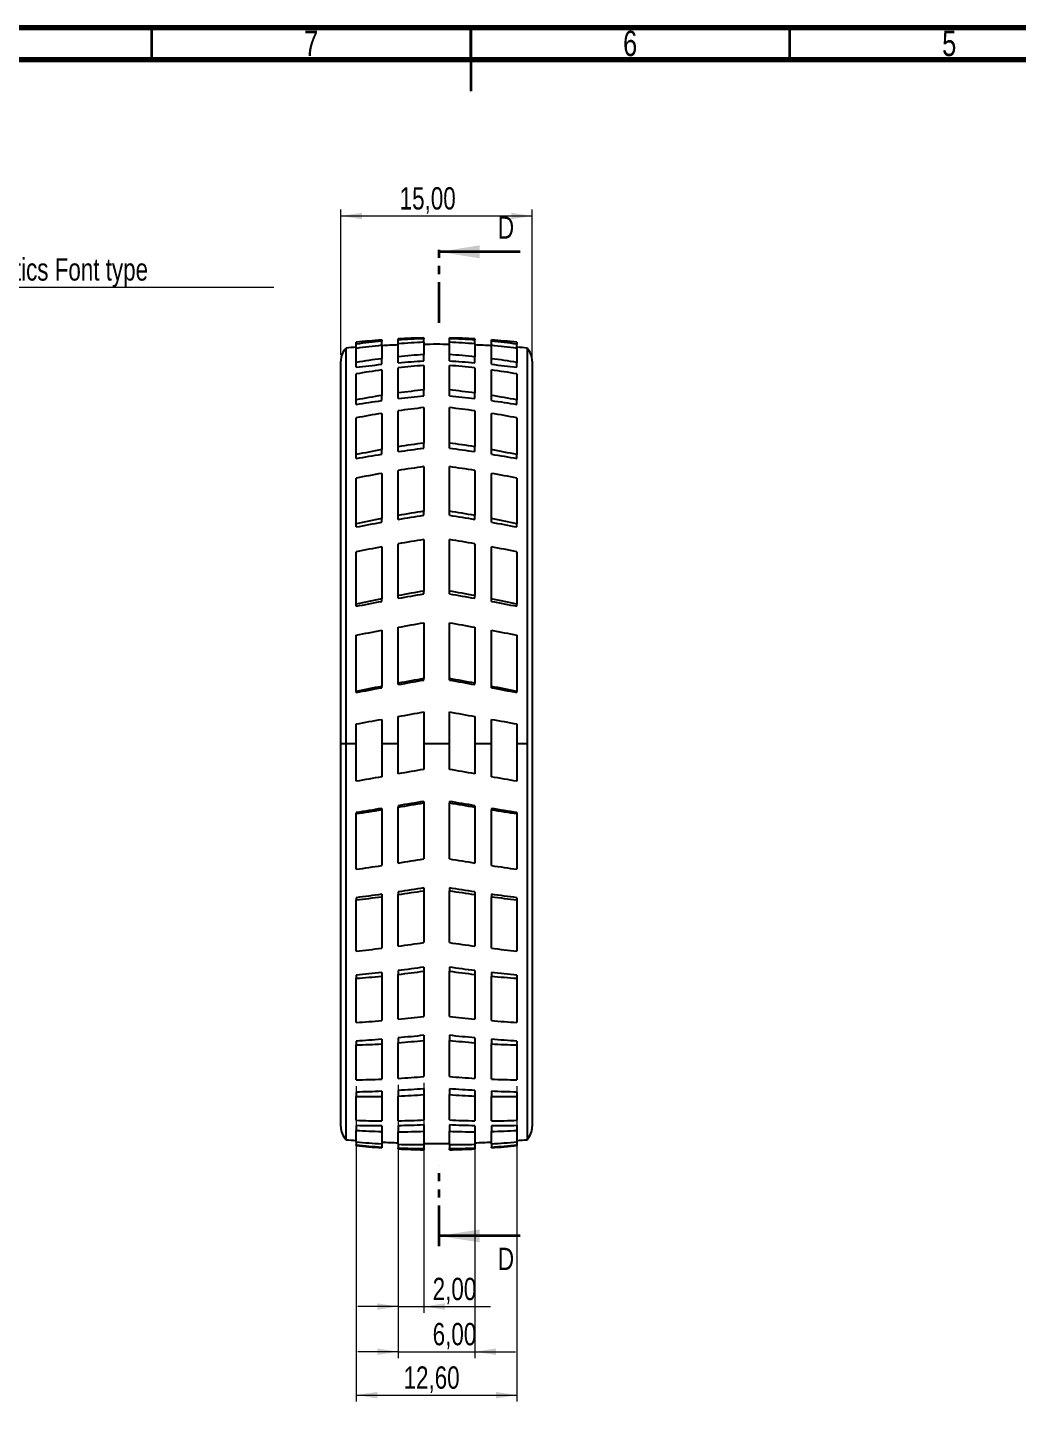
# Model space of a CAD drawing. Header units: millimetres. Extents: x 15 to 589, y 5 to 415.
# Drawn here: x 232.5 to 387.7, y 199.6 to 415 of the extents above; entities that cross this region are included whole.
import ezdxf

# ---------------------------------------------------------------- set-up
doc = ezdxf.new("R2010")
doc.units = ezdxf.units.MM
doc.linetypes.add('PHANTOM', pattern=[12.7, 6.35, -1.27, 1.27, -1.27, 1.27, -1.27])
doc.styles.add('SLDTEXTSTYLE0', font='TXT', dxfattribs={"width": 0.75})
doc.dimstyles.new('SLDDIMSTYLE0', dxfattribs={"dimtxt": 3.5, "dimasz": 3.302, "dimexe": 0, "dimexo": 0.0625, "dimgap": 0.875, "dimtad": 1, "dimlfac": 0.5, "dimrnd": 1e-09, "dimzin": 12, "dimdsep": 46, "dimtxsty": 'SLDTEXTSTYLE0', "dimsah": 1, "dimcen": 0.09, "dimadec": 0, "dimazin": 3, "dimtfac": 1, "dimtofl": 0, "dimtmove": 0, "dimatfit": 3, "dimfxl": 0, "dimfrac": 2, "dimtolj": 1, "dimtzin": 12, "dimarcsym": 0})
doc.dimstyles.new('SLDDIMSTYLE2', dxfattribs={"dimtxt": 3.5, "dimasz": 3.302, "dimexe": 0, "dimexo": 0.0625, "dimgap": 0.875, "dimtad": 1, "dimlfac": 0.5, "dimrnd": 1e-09, "dimzin": 12, "dimdsep": 46, "dimtxsty": 'SLDTEXTSTYLE0', "dimsah": 1, "dimcen": 0.09, "dimadec": 0, "dimazin": 3, "dimtfac": 1, "dimtmove": 0, "dimatfit": 0, "dimfxl": 0, "dimfrac": 2, "dimtolj": 1, "dimtzin": 12, "dimarcsym": 0})

# ---------------------------------------------------------------- blocks, each defined once
blk = doc.blocks.new('SW_NOTE_0_3')
at = {"color": 0, "linetype": 'Continuous', "lineweight": 0}
blk.add_line((67.02, 0), (0, 0), dxfattribs=at)
at = {"color": 0, "linetype": 'Continuous', "lineweight": 0, "insert": (0.48, 4.56), "char_height": 3.5, "attachment_point": 1, "style": 'SLDTEXTSTYLE0'}
blk.add_mtext('Revolution Robotics Font type', dxfattribs=at)
blk = doc.blocks.new('_D_3')
at = {"color": 7, "linetype": 'Continuous', "lineweight": 0}
for p, q in [((281.62, 363.68), (281.62, 386.45)), ((311.62, 356.93), (311.62, 386.45)), ((281.62, 385.45), (311.62, 385.45))]:
    blk.add_line(p, q, dxfattribs=at)
at = {"color": 7, "linetype": 'Continuous', "lineweight": 18}
for points in [[(281.62, 385.45), (284.92, 384.94), (284.92, 385.95)], [(311.62, 385.45), (308.32, 385.95), (308.32, 384.94)]]:
    blk.add_solid(points, dxfattribs=at)
at = {"color": 7, "linetype": 'Continuous', "lineweight": 18, "insert": (290.84, 389.96), "char_height": 3.5, "attachment_point": 1, "style": 'SLDTEXTSTYLE0'}
blk.add_mtext('15,00', dxfattribs=at)
blk = doc.blocks.new('_D_4')
at = {"color": 7, "linetype": 'Continuous', "lineweight": 0}
for p, q in [((290.62, 249.24), (290.62, 213.46)), ((294.62, 249.53), (294.62, 213.46)), ((290.62, 214.46), (284.27, 214.46)), ((290.62, 214.46), (294.62, 214.46)), ((294.62, 214.46), (305.06, 214.46))]:
    blk.add_line(p, q, dxfattribs=at)
at = {"color": 7, "linetype": 'Continuous', "lineweight": 18}
for points in [[(290.62, 214.46), (287.32, 214.97), (287.32, 213.95)], [(294.62, 214.46), (297.92, 213.95), (297.92, 214.97)]]:
    blk.add_solid(points, dxfattribs=at)
at = {"color": 7, "linetype": 'Continuous', "lineweight": 18, "insert": (296.01, 218.97), "char_height": 3.5, "attachment_point": 1, "style": 'SLDTEXTSTYLE0'}
blk.add_mtext('2,00', dxfattribs=at)
blk = doc.blocks.new('_D_5')
at = {"color": 7, "linetype": 'Continuous', "lineweight": 0}
for p, q in [((284.02, 249.02), (284.02, 199.57)), ((309.22, 249.02), (309.22, 199.57)), ((284.02, 200.57), (309.22, 200.57))]:
    blk.add_line(p, q, dxfattribs=at)
at = {"color": 7, "linetype": 'Continuous', "lineweight": 18}
for points in [[(284.02, 200.57), (287.32, 200.06), (287.32, 201.08)], [(309.22, 200.57), (305.92, 201.08), (305.92, 200.06)]]:
    blk.add_solid(points, dxfattribs=at)
at = {"color": 7, "linetype": 'Continuous', "lineweight": 18, "insert": (291.45, 205.08), "char_height": 3.5, "attachment_point": 1, "style": 'SLDTEXTSTYLE0'}
blk.add_mtext('12,60', dxfattribs=at)
blk = doc.blocks.new('_D_6')
at = {"color": 7, "linetype": 'Continuous', "lineweight": 0}
for p, q in [((290.62, 242.58), (290.62, 206.38)), ((302.62, 242.58), (302.62, 206.38)), ((290.62, 207.38), (284.27, 207.38)), ((290.62, 207.38), (302.62, 207.38)), ((302.62, 207.38), (308.97, 207.38))]:
    blk.add_line(p, q, dxfattribs=at)
at = {"color": 7, "linetype": 'Continuous', "lineweight": 18}
for points in [[(290.62, 207.38), (287.32, 207.89), (287.32, 206.87)], [(302.62, 207.38), (305.92, 206.87), (305.92, 207.89)]]:
    blk.add_solid(points, dxfattribs=at)
at = {"color": 7, "linetype": 'Continuous', "lineweight": 18, "insert": (296.01, 211.89), "char_height": 3.5, "attachment_point": 1, "style": 'SLDTEXTSTYLE0'}
blk.add_mtext('6,00', dxfattribs=at)

msp = doc.modelspace()

# ---------------------------------------------------------------- linework, layer by layer
at = {"color": 7, "linetype": 'Continuous', "lineweight": 70}
for p, q in [((15, 415), (589, 415)), ((20, 410), (584, 410))]:
    msp.add_line(p, q, dxfattribs=at)
at = {"color": 7, "linetype": 'Continuous', "lineweight": 35}
for p, q in [((252, 410), (252, 415)), ((302, 415), (302, 405)), ((302, 410), (302, 415)), ((352, 410), (352, 415)), ((309.70351, 379.8281), (297.00351, 379.8281)), ((309.70351, 225.53377), (297.00351, 225.53377))]:
    msp.add_line(p, q, dxfattribs=at)
at = {"color": 7, "linetype": 'PHANTOM', "lineweight": 35}
for p, q in [((297.00351, 368.7156), (297.00351, 381.4156)), ((297.00351, 223.94627), (297.00351, 236.65262))]:
    msp.add_line(p, q, dxfattribs=at)
at = {"color": 7, "linetype": 'Continuous', "lineweight": 25}
for p, q in [((294.62256, 366.32324), (294.62256, 366.19741)), ((298.62256, 366.19741), (298.62256, 366.32324)), ((282.43834, 302.68094), (282.43834, 364.74093)), ((284.02256, 365.36209), (284.02256, 365.63626)), ((284.02256, 364.67859), (284.02256, 365.36209)), ((284.02256, 362.48455), (284.02256, 364.67859)), ((288.02256, 366.0132), (288.02256, 365.80234)), ((288.02256, 365.1656), (288.02256, 365.80234)), ((288.02256, 365.1656), (288.02256, 363.07071)), ((290.62256, 366.00696), (290.62256, 366.18153)), ((290.62256, 365.40334), (290.62256, 366.00696)), ((290.62256, 363.37222), (290.62256, 365.40334)), ((294.62256, 365.64842), (294.62256, 366.19741)), ((294.62256, 365.64842), (294.62256, 363.71483)), ((298.62256, 365.64842), (298.62256, 366.19741)), ((298.62256, 363.71483), (298.62256, 365.64842)), ((302.62256, 366.18153), (302.62256, 366.00696)), ((302.62256, 365.40334), (302.62256, 366.00696)), ((302.62256, 365.40334), (302.62256, 363.37222)), ((305.22255, 365.80234), (305.22255, 366.0132)), ((305.22255, 365.1656), (305.22255, 365.80234)), ((305.22255, 363.07071), (305.22255, 365.1656)), ((309.22256, 365.63626), (309.22256, 365.36209)), ((309.22256, 364.67859), (309.22256, 365.36209)), ((309.22256, 364.67859), (309.22256, 362.48455)), ((310.80677, 364.74093), (310.80677, 302.68094)), ((281.62256, 302.68094), (281.62256, 362.68443)), ((284.02256, 361.72823), (284.02256, 362.48455)), ((288.02256, 362.18659), (288.02256, 363.07071)), ((290.62256, 362.43137), (290.62256, 363.37222)), ((294.62256, 362.72665), (294.62256, 363.71483)), ((294.62256, 362.01285), (294.62256, 358.17177)), ((298.62256, 362.72665), (298.62256, 363.71483)), ((298.62256, 358.17177), (298.62256, 362.01285)), ((302.62256, 362.43137), (302.62256, 363.37222)), ((305.22255, 362.18659), (305.22255, 363.07071)), ((309.22256, 361.72823), (309.22256, 362.48455)), ((311.62256, 362.68443), (311.62256, 302.68094)), ((284.02256, 356.60821), (284.02256, 360.69)), ((288.02256, 361.30104), (288.02256, 357.31089)), ((290.62256, 357.69416), (290.62256, 361.6254)), ((302.62256, 361.6254), (302.62256, 357.69416)), ((305.22255, 357.31089), (305.22255, 361.30104)), ((309.22256, 360.69), (309.22256, 356.60821)), ((290.62256, 356.82469), (290.62256, 357.69416)), ((294.62256, 357.25855), (294.62256, 358.17177)), ((298.62256, 357.25855), (298.62256, 358.17177)), ((302.62256, 356.82469), (302.62256, 357.69416)), ((284.02256, 355.90926), (284.02256, 356.60821)), ((288.02256, 356.49383), (288.02256, 357.31089)), ((305.22255, 356.49383), (305.22255, 357.31089)), ((309.22256, 355.90926), (309.22256, 356.60821)), ((284.02256, 348.02773), (284.02256, 353.79259)), ((288.02256, 354.49703), (288.02256, 348.81169)), ((290.62256, 349.25751), (290.62256, 354.89172)), ((294.62256, 355.40214), (294.62256, 349.84615)), ((298.62256, 349.84615), (298.62256, 355.40214)), ((302.62256, 354.89172), (302.62256, 349.25751)), ((305.22255, 348.81169), (305.22255, 354.49703)), ((309.22256, 353.79259), (309.22256, 348.02773)), ((290.62256, 348.50301), (290.62256, 349.25751)), ((294.62256, 349.0537), (294.62256, 349.84615)), ((298.62256, 349.0537), (298.62256, 349.84615)), ((302.62256, 348.50301), (302.62256, 349.25751)), ((284.02256, 347.42121), (284.02256, 348.02773)), ((288.02256, 348.10267), (288.02256, 348.81169)), ((305.22255, 348.10267), (305.22255, 348.81169)), ((309.22256, 347.42121), (309.22256, 348.02773)), ((288.02256, 345.09474), (288.02256, 337.9993)), ((290.62256, 338.48531), (290.62256, 345.53998)), ((294.62256, 346.14777), (294.62256, 339.15548)), ((298.62256, 339.15548), (298.62256, 346.14777)), ((302.62256, 345.53998), (302.62256, 338.48531)), ((305.22255, 337.9993), (305.22255, 345.09474)), ((284.02256, 337.17338), (284.02256, 344.33223)), ((309.22256, 344.33223), (309.22256, 337.17338)), ((290.62256, 337.88362), (290.62256, 338.48531)), ((294.62256, 338.52352), (294.62256, 339.15548)), ((298.62256, 338.52352), (298.62256, 339.15548)), ((302.62256, 337.88362), (302.62256, 338.48531)), ((284.02256, 336.68969), (284.02256, 337.17338)), ((288.02256, 337.43388), (288.02256, 337.9993)), ((305.22255, 337.43388), (305.22255, 337.9993)), ((309.22256, 336.68969), (309.22256, 337.17338)), ((290.62256, 325.91773), (290.62256, 334.03911)), ((294.62256, 334.71379), (294.62256, 326.63582)), ((298.62256, 326.63582), (298.62256, 334.71379)), ((302.62256, 334.03911), (302.62256, 325.91773)), ((284.02256, 324.58942), (284.02256, 332.7833)), ((288.02256, 333.56565), (288.02256, 325.4159)), ((305.22255, 325.4159), (305.22255, 333.56565)), ((309.22256, 332.7833), (309.22256, 324.58942)), ((288.02256, 325.02243), (288.02256, 325.4159)), ((290.62256, 325.49902), (290.62256, 325.91773)), ((294.62256, 326.19604), (294.62256, 326.63582)), ((298.62256, 326.19604), (298.62256, 326.63582)), ((302.62256, 325.49902), (302.62256, 325.91773)), ((305.22255, 325.02243), (305.22255, 325.4159)), ((284.02256, 324.25283), (284.02256, 324.58942)), ((309.22256, 324.25283), (309.22256, 324.58942)), ((294.62256, 321.67355), (294.62256, 312.91497)), ((298.62256, 312.91497), (298.62256, 321.67355)), ((284.02256, 310.90689), (284.02256, 319.72491)), ((288.02256, 320.48787), (288.02256, 311.69248)), ((290.62256, 312.18497), (290.62256, 320.96581)), ((302.62256, 320.96581), (302.62256, 312.18497)), ((305.22255, 311.69248), (305.22255, 320.48787)), ((309.22256, 319.72491), (309.22256, 310.90689)), ((294.62256, 312.68942), (294.62256, 312.91497)), ((298.62256, 312.68942), (298.62256, 312.91497)), ((284.02256, 310.73426), (284.02256, 310.90689)), ((288.02256, 311.49068), (288.02256, 311.69248)), ((290.62256, 311.97023), (290.62256, 312.18497)), ((302.62256, 311.97023), (302.62256, 312.18497)), ((305.22255, 311.49068), (305.22255, 311.69248)), ((309.22256, 310.73426), (309.22256, 310.90689)), ((288.02256, 306.51718), (288.02256, 297.51718)), ((290.62256, 297.97563), (290.62256, 306.97563)), ((294.62256, 307.68094), (294.62256, 298.68094)), ((298.62256, 298.68094), (298.62256, 307.68094)), ((302.62256, 306.97563), (302.62256, 297.97563)), ((305.22255, 297.51718), (305.22255, 306.51718)), ((284.02256, 296.81187), (284.02256, 305.81187)), ((309.22256, 305.81187), (309.22256, 296.81187)), ((281.62256, 242.67744), (281.62256, 302.68094)), ((282.43834, 302.68094), (281.62256, 302.68094)), ((282.43834, 240.62094), (282.43834, 302.68094)), ((310.80677, 302.68094), (310.80677, 240.62094)), ((311.62256, 302.68094), (311.62256, 242.67744)), ((290.62256, 292.98473), (290.62256, 292.77009)), ((294.62256, 293.66341), (294.62256, 293.43761)), ((294.62256, 293.43761), (294.62256, 284.64748)), ((298.62256, 293.66341), (298.62256, 293.43761)), ((298.62256, 284.64748), (298.62256, 293.43761)), ((302.62256, 292.98473), (302.62256, 292.77009)), ((284.02256, 291.91391), (284.02256, 291.74183)), ((284.02256, 283.01115), (284.02256, 291.74183)), ((288.02256, 292.55561), (288.02256, 292.35412)), ((288.02256, 292.35412), (288.02256, 283.60081)), ((290.62256, 284.00223), (290.62256, 292.77009)), ((302.62256, 292.77009), (302.62256, 284.00223)), ((305.22255, 292.55561), (305.22255, 292.35412)), ((305.22255, 283.60081), (305.22255, 292.35412)), ((309.22256, 291.91391), (309.22256, 291.74183)), ((309.22256, 291.74183), (309.22256, 283.01115)), ((294.62256, 280.09805), (294.62256, 279.65777)), ((298.62256, 280.09805), (298.62256, 279.65777)), ((284.02256, 278.55585), (284.02256, 278.22032)), ((284.02256, 270.19676), (284.02256, 278.22032)), ((288.02256, 279.10176), (288.02256, 278.70889)), ((288.02256, 278.70889), (288.02256, 270.6412)), ((290.62256, 279.48005), (290.62256, 279.06153)), ((290.62256, 270.96547), (290.62256, 279.06153)), ((294.62256, 279.65777), (294.62256, 271.5183)), ((298.62256, 271.5183), (298.62256, 279.65777)), ((302.62256, 279.48005), (302.62256, 279.06153)), ((302.62256, 279.06153), (302.62256, 270.96547)), ((305.22255, 279.10176), (305.22255, 278.70889)), ((305.22255, 270.6412), (305.22255, 278.70889)), ((309.22256, 278.55585), (309.22256, 278.22032)), ((309.22256, 278.22032), (309.22256, 270.19676)), ((290.62256, 267.13875), (290.62256, 266.53734)), ((294.62256, 267.6651), (294.62256, 267.03242)), ((298.62256, 267.6651), (298.62256, 267.03242)), ((302.62256, 267.13875), (302.62256, 266.53734)), ((284.02256, 266.40753), (284.02256, 265.92537)), ((284.02256, 259.01125), (284.02256, 265.92537)), ((288.02256, 266.83028), (288.02256, 266.26572)), ((288.02256, 266.26572), (288.02256, 259.2882)), ((290.62256, 259.51904), (290.62256, 266.53734)), ((294.62256, 267.03242), (294.62256, 259.95174)), ((298.62256, 259.95174), (298.62256, 267.03242)), ((302.62256, 266.53734), (302.62256, 259.51904)), ((305.22255, 266.83028), (305.22255, 266.26572)), ((305.22255, 259.2882), (305.22255, 266.26572)), ((309.22256, 266.40753), (309.22256, 265.92537)), ((309.22256, 265.92537), (309.22256, 259.01125)), ((290.62256, 256.57969), (290.62256, 255.82554)), ((294.62256, 256.98799), (294.62256, 256.19463)), ((298.62256, 256.98799), (298.62256, 256.19463)), ((302.62256, 256.57969), (302.62256, 255.82554)), ((284.02256, 256.0781), (284.02256, 255.47349)), ((284.02256, 250.01553), (284.02256, 255.47349)), ((288.02256, 256.35649), (288.02256, 255.64855)), ((288.02256, 255.64855), (288.02256, 250.11108)), ((290.62256, 250.23694), (290.62256, 255.82554)), ((294.62256, 256.19463), (294.62256, 250.5278)), ((298.62256, 250.5278), (298.62256, 256.19463)), ((302.62256, 255.82554), (302.62256, 250.23694)), ((305.22255, 256.35649), (305.22255, 255.64855)), ((305.22255, 250.11108), (305.22255, 255.64855)), ((309.22256, 256.0781), (309.22256, 255.47349)), ((309.22256, 255.47349), (309.22256, 250.01553)), ((284.02256, 248.08554), (284.02256, 247.3888)), ((288.02256, 248.20561), (288.02256, 247.38979)), ((290.62256, 248.33233), (290.62256, 247.46327)), ((294.62256, 248.60211), (294.62256, 247.68786)), ((298.62256, 248.60211), (298.62256, 247.68786)), ((302.62256, 248.33233), (302.62256, 247.46327)), ((305.22255, 248.20561), (305.22255, 247.38979)), ((309.22256, 248.08554), (309.22256, 247.3888)), ((284.02256, 243.66068), (284.02256, 247.3888)), ((288.02256, 247.38979), (288.02256, 243.57005)), ((290.62256, 243.5846), (290.62256, 247.46327)), ((294.62256, 247.68786), (294.62256, 243.71904)), ((298.62256, 243.71904), (298.62256, 247.68786)), ((302.62256, 247.46327), (302.62256, 243.5846)), ((305.22255, 243.57005), (305.22255, 247.38979)), ((309.22256, 247.3888), (309.22256, 243.66068)), ((284.02256, 242.83061), (284.02256, 242.07668)), ((284.02256, 240.26534), (284.02256, 242.07668)), ((288.02256, 242.78634), (288.02256, 241.90356)), ((288.02256, 241.90356), (288.02256, 239.99307)), ((290.62256, 242.81025), (290.62256, 241.86984)), ((290.62256, 239.89559), (290.62256, 241.86984)), ((294.62256, 242.92797), (294.62256, 241.93867)), ((294.62256, 241.93867), (294.62256, 239.86687)), ((298.62256, 242.92797), (298.62256, 241.93867)), ((298.62256, 239.86687), (298.62256, 241.93867)), ((302.62256, 242.81025), (302.62256, 241.86984)), ((302.62256, 241.86984), (302.62256, 239.89559)), ((305.22255, 242.78634), (305.22255, 241.90356)), ((305.22255, 239.99307), (305.22255, 241.90356)), ((309.22256, 242.83061), (309.22256, 242.07668)), ((309.22256, 242.07668), (309.22256, 240.26534)), ((284.02256, 240.26534), (284.02256, 239.80351)), ((284.02256, 239.72561), (284.02256, 239.80351)), ((288.02256, 239.99307), (288.02256, 239.46497)), ((288.02256, 239.46497), (288.02256, 239.34867)), ((290.62256, 239.89559), (290.62256, 239.32574)), ((290.62256, 239.18034), (290.62256, 239.32574)), ((294.62256, 239.86687), (294.62256, 239.23535)), ((294.62256, 239.23535), (294.62256, 239.03864)), ((298.62256, 239.86687), (298.62256, 239.23535)), ((298.62256, 239.03864), (298.62256, 239.23535)), ((302.62256, 239.89559), (302.62256, 239.32574)), ((302.62256, 239.32574), (302.62256, 239.18034)), ((305.22255, 239.99307), (305.22255, 239.46497)), ((305.22255, 239.34867), (305.22255, 239.46497)), ((309.22256, 240.26534), (309.22256, 239.80351)), ((309.22256, 239.80351), (309.22256, 239.72561))]:
    msp.add_line(p, q, dxfattribs=at)
at = {"color": 7, "linetype": 'Continuous', "lineweight": 25, "flags": 128}
for points in [[(290.62256, 320.96581), (291.12234, 321.05606), (291.6222, 321.14581), (292.12214, 321.23505), (292.62214, 321.32378), (293.1222, 321.41199), (293.62229, 321.49969), (294.12241, 321.58688), (294.62256, 321.67355)], [(298.62256, 321.67355), (299.1227, 321.58688), (299.62282, 321.49969), (300.12291, 321.41199), (300.62297, 321.32378), (301.12297, 321.23505), (301.62291, 321.14581), (302.12277, 321.05606), (302.62256, 320.96581)], [(284.02256, 319.72491), (284.52184, 319.82199), (285.02136, 319.91858), (285.52108, 320.01469), (286.02101, 320.1103), (286.52114, 320.20544), (287.02144, 320.30007), (287.52192, 320.39422), (288.02256, 320.48787)], [(305.22255, 320.48787), (305.72319, 320.39422), (306.22367, 320.30007), (306.72397, 320.20544), (307.2241, 320.1103), (307.72403, 320.01469), (308.22375, 319.91858), (308.72327, 319.82199), (309.22256, 319.72491)], [(294.62256, 312.91497), (294.12221, 312.82549), (293.62195, 312.73549), (293.12177, 312.645), (292.62169, 312.55399), (292.12172, 312.46248), (291.62186, 312.37048), (291.12214, 312.27797), (290.62256, 312.18497)], [(302.62256, 312.18497), (302.12297, 312.27797), (301.62325, 312.37048), (301.12339, 312.46248), (300.62342, 312.55399), (300.12334, 312.645), (299.62316, 312.73549), (299.1229, 312.82549), (298.62256, 312.91497)], [(284.02256, 305.81187), (284.52184, 305.89991), (285.02136, 305.98799), (285.52108, 306.0761), (286.02101, 306.16425), (286.52114, 306.25244), (287.02144, 306.34066), (287.52192, 306.4289), (288.02256, 306.51718)], [(290.62256, 306.97563), (291.12234, 307.06375), (291.6222, 307.15189), (292.12214, 307.24005), (292.62214, 307.32821), (293.1222, 307.41638), (293.62229, 307.50456), (294.12241, 307.59275), (294.62256, 307.68094)], [(298.62256, 307.68094), (299.1227, 307.59275), (299.62282, 307.50456), (300.12291, 307.41638), (300.62297, 307.32821), (301.12297, 307.24005), (301.62291, 307.15189), (302.12277, 307.06375), (302.62256, 306.97563)], [(305.22255, 306.51718), (305.72319, 306.4289), (306.22367, 306.34066), (306.72397, 306.25244), (307.2241, 306.16425), (307.72403, 306.0761), (308.22375, 305.98799), (308.72327, 305.89991), (309.22256, 305.81187)], [(288.02256, 297.51718), (287.52171, 297.42887), (287.02109, 297.34059), (286.52069, 297.25236), (286.02054, 297.16417), (285.52064, 297.07602), (285.021, 296.98792), (284.52164, 296.89987), (284.02256, 296.81187)], [(294.62256, 298.68094), (294.12221, 298.59271), (293.62195, 298.5045), (293.12177, 298.41631), (292.62169, 298.32813), (292.12172, 298.23997), (291.62186, 298.15183), (291.12214, 298.06372), (290.62256, 297.97563)], [(302.62256, 297.97563), (302.12297, 298.06372), (301.62325, 298.15183), (301.12339, 298.23997), (300.62342, 298.32813), (300.12334, 298.41631), (299.62316, 298.5045), (299.1229, 298.59271), (298.62256, 298.68094)], [(309.22256, 296.81187), (308.72347, 296.89987), (308.22411, 296.98792), (307.72447, 297.07602), (307.22457, 297.16417), (306.72442, 297.25236), (306.22402, 297.34059), (305.7234, 297.42887), (305.22255, 297.51718)]]:
    msp.add_lwpolyline(points, dxfattribs=at)
at = {"color": 7, "linetype": 'Continuous', "lineweight": 25}
for centre, radius, start, end in [((296.62256, 253.34094), 113, 91.0141375, 93.0436851), ((296.62256, 253.34094), 113, 86.9563149, 88.9858625), ((284.62256, 362.68443), 3, 136.724939, 180), ((296.62256, 192.2757), 173.04754, 94.1755362, 94.7016466), ((296.62256, 253.34094), 113, 94.3647843, 96.4020463), ((297.68865, 259.58819), 106.65308, 95.1999201, 97.3618901), ((299.4359, 254.75338), 111.00055, 95.90172, 97.9817836), ((296.62256, 192.2757), 173.04754, 91.9869892, 92.8486205), ((297.70142, 259.4324), 106.8094, 91.6518233, 93.8001003), ((299.35455, 255.64805), 110.1021, 92.4632303, 94.5487993), ((296.62256, 192.2757), 173.04754, 89.3377883, 90.6622117), ((295.54368, 259.4322), 106.8096, 86.1999019, 88.348175), ((293.89055, 255.64783), 110.10232, 85.451203, 87.536768), ((296.62256, 192.2757), 173.04754, 87.1513795, 88.0130108), ((295.55644, 259.58799), 106.65328, 82.6381131, 84.8000796), ((293.80914, 254.75276), 111.00117, 82.0182236, 84.098276), ((296.62256, 253.34094), 113, 83.5979537, 85.6352157), ((296.62256, 192.2757), 173.04754, 85.2983534, 85.8244638), ((308.62256, 362.68443), 3, 0, 43.275061), ((302.09988, 253.06464), 110.90314, 97.2924298, 99.3811317), ((302.04317, 253.55871), 110.40578, 93.8538785, 95.9374193), ((304.205, 242.24488), 120.15069, 94.5744017, 96.4908825), ((291.20191, 253.55835), 110.40614, 84.0625844, 86.1461186), ((289.04007, 242.2445), 120.15109, 83.509121, 85.4255958), ((291.14519, 253.06439), 110.90339, 80.6188724, 82.7075699), ((304.38422, 240.79695), 121.60979, 97.7321583, 99.6386864), ((288.86075, 240.79606), 121.61069, 80.3613224, 82.2678369), ((306.92867, 238.11838), 120.68245, 95.8526805, 97.7653177), ((286.31638, 238.11782), 120.68302, 82.2346873, 84.1473156), ((307.07183, 237.13596), 121.67534, 99.0071793, 100.9196726), ((286.17323, 237.13563), 121.67568, 79.0803321, 80.9928206), ((310.60263, 214.5735), 141.73375, 99.1670428, 100.8089806), ((310.32712, 216.40203), 139.88447, 96.4460797, 98.097796), ((282.9179, 216.40136), 139.88515, 81.9022085, 83.5539171), ((282.64224, 214.57215), 141.73512, 79.1910294, 80.8329517), ((313.09249, 210.45387), 140.61062, 97.547911, 99.1954356), ((280.15249, 210.45296), 140.61154, 80.8045704, 82.4520844), ((313.27757, 209.35534), 141.72469, 100.2647979, 101.9127205), ((279.96746, 209.35488), 141.72516, 78.0872846, 79.735202), ((319.55467, 168.81073), 179.0819, 100.1413099, 101.4441504), ((319.23699, 170.68696), 177.17891, 97.985597, 99.2939846), ((274.00794, 170.68572), 177.18016, 80.7060207, 82.0143992), ((273.69001, 168.80844), 179.08423, 78.5558604, 79.8586842), ((322.03644, 163.26025), 178.01869, 98.8584815, 100.1638643), ((271.2084, 163.25863), 178.02033, 79.8361425, 81.1415133), ((322.18123, 162.46748), 178.8246, 101.0121855, 102.3208574), ((271.06374, 162.46673), 178.82535, 77.6791478, 78.9878145), ((335.29349, 81.39031), 256.56755, 99.1209667, 100.0268595), ((257.95115, 81.38749), 256.57041, 79.9731463, 80.8790291), ((335.56324, 79.88404), 258.09781, 100.6142846, 101.5190891), ((257.68094, 79.87923), 258.1027, 78.4809219, 79.3857095), ((338.01895, 73.34981), 256.97656, 101.2188008, 102.129493), ((338.08285, 73.04811), 257.28491, 99.7249689, 100.6299942), ((255.16163, 73.04456), 257.28852, 79.370013, 80.2750256), ((255.22587, 73.34835), 256.97806, 77.8705122, 78.7811993), ((381.98748, -177.3262), 497.96453, 100.8768125, 101.3458459), ((211.25667, -177.33119), 497.96962, 78.654159, 79.1231876), ((210.35968, 786.0557), 499.77277, 279.2416509, 279.7065682), ((382.88371, 786.04542), 499.76235, 260.2934278, 260.7583548), ((211.50764, 778.84389), 492.47013, 278.4674394, 278.9382359), ((381.73538, 778.83035), 492.45644, 261.0617595, 261.5325692), ((213.43601, 775.2167), 497.24181, 278.9301011, 279.3969694), ((379.80722, 775.20505), 497.23, 260.6030258, 261.0699052), ((215.10827, 764.35999), 486.25701, 278.1476191, 278.624035), ((378.13637, 764.35685), 486.25384, 261.3759653, 261.8523844), ((255.77885, 526.07553), 249.45924, 276.5009511, 277.4265085), ((255.14425, 530.78976), 254.21607, 278.022365, 278.9338639), ((338.1005, 530.78739), 254.21367, 261.0661325, 261.9776401), ((337.46591, 526.07278), 249.45647, 262.5734879, 263.4990557), ((258.06665, 521.27219), 252.41502, 277.4105217, 278.3271234), ((335.17811, 521.26962), 252.41243, 261.6728725, 262.5894837), ((258.87456, 514.75222), 245.84507, 275.8711716, 276.8091446), ((334.37048, 514.75171), 245.84455, 263.1908558, 264.128831), ((271.4755, 437.06139), 171.59536, 274.1932109, 275.5336696), ((271.1126, 440.57598), 175.12877, 276.3962282, 277.7148975), ((322.1324, 440.57505), 175.12784, 262.2850995, 263.603776), ((321.76953, 437.06051), 171.59447, 264.4663279, 265.8067938), ((274.33684, 427.93198), 169.19818, 273.2816796, 274.6394786), ((273.93601, 432.48208), 173.76609, 275.5105367, 276.8371777), ((319.309, 432.48114), 173.76514, 263.1628191, 264.4894676), ((318.90826, 427.93189), 169.19809, 265.3605218, 266.7183219), ((280.08708, 391.18335), 135.7669, 271.6610642, 273.3508044), ((279.91936, 393.68171), 138.27104, 274.4395568, 276.104148), ((313.32571, 393.68129), 138.27062, 263.8958498, 265.5604463), ((313.15801, 391.1831), 135.76665, 266.6491944, 268.3389382), ((282.82133, 384.07612), 134.06597, 270.5133768, 272.223408), ((282.67049, 387.24832), 137.24195, 273.3216884, 274.9960771), ((310.57459, 387.24794), 137.24157, 265.0039209, 266.6783143), ((310.42379, 384.07617), 134.06602, 267.7765925, 269.4866234), ((285.99335, 364.8555), 117.48323, 269.0388138, 270.9896809), ((285.95147, 366.39098), 119.01941, 272.2492328, 274.177951), ((307.29363, 366.3908), 119.01922, 265.8220477, 267.7507691), ((307.25176, 364.85555), 117.48328, 269.0103193, 270.961186), ((288.65735, 359.89984), 116.33153, 267.7166615, 269.6873502), ((288.64759, 361.92053), 118.35241, 270.9561459, 272.893778), ((304.59751, 361.92042), 118.3523, 267.1062211, 269.0438552), ((304.58776, 359.89995), 116.33164, 270.3126502, 272.2833375), ((284.62256, 242.67744), 3, 180, 223.275061), ((290.72944, 350.74576), 108.87585, 266.4682721, 268.5753562), ((290.73826, 351.41073), 109.54095, 269.9394779, 272.0321179), ((302.50685, 351.4107), 109.54092, 267.9678819, 270.0605225), ((302.51566, 350.74601), 108.8761, 271.4246454, 273.5317251), ((308.62256, 242.67744), 3, 316.724939, 0), ((296.62256, 413.08617), 173.04754, 265.2983534, 265.8244638), ((293.36773, 348.03924), 108.17831, 265.0442256, 267.1678174), ((295.04428, 346.22768), 106.99338, 264.0872941, 266.2371094), ((296.62256, 352.02094), 113, 263.5979537, 265.6352157), ((296.62256, 413.08617), 173.04754, 267.1513795, 268.0130108), ((293.40649, 349.05633), 109.19623, 268.5390997, 270.63809), ((295.03522, 346.0556), 106.82105, 267.6324994, 269.7786589), ((296.62256, 352.02094), 113, 266.9563149, 268.9858625), ((296.62256, 413.08617), 173.04754, 269.3377883, 270.6622117), ((299.83862, 349.05639), 109.19629, 269.3619104, 271.4608998), ((298.20989, 346.05569), 106.82114, 270.2213418, 272.3674997), ((296.62256, 352.02094), 113, 271.0141375, 273.0436851), ((296.62256, 413.08617), 173.04754, 271.9869892, 272.8486205), ((299.87737, 348.0394), 108.17846, 272.832183, 274.9557722), ((298.2008, 346.2281), 106.9938, 273.7628935, 275.9127008), ((296.62256, 352.02094), 113, 274.3647843, 276.4020463), ((296.62256, 413.08617), 173.04754, 274.1755362, 274.7016466)]:
    msp.add_arc(centre, radius, start, end, dxfattribs=at)
for points in [[(284.02256, 361.72823), (285.356, 361.89761), (286.68987, 362.05041), (288.02256, 362.18659)], [(290.62256, 362.43137), (291.95864, 362.54645), (293.29251, 362.64482), (294.62256, 362.72665)], [(298.62256, 362.72665), (299.95259, 362.64482), (301.28647, 362.54645), (302.62256, 362.43137)], [(305.22256, 362.18659), (306.55524, 362.05041), (307.88911, 361.89762), (309.22256, 361.72823)], [(284.02256, 355.90926), (285.356, 356.11946), (286.68987, 356.31435), (288.02256, 356.49383)], [(290.62256, 356.82469), (291.95864, 356.9848), (293.29251, 357.12939), (294.62256, 357.25855)], [(298.62256, 357.25855), (299.95259, 357.12939), (301.28647, 356.9848), (302.62256, 356.82469)], [(305.22256, 356.49383), (306.55524, 356.31435), (307.88911, 356.11947), (309.22256, 355.90926)], [(290.62256, 348.50301), (291.95864, 348.70014), (293.29251, 348.88369), (294.62256, 349.05369)], [(298.62256, 349.05369), (299.95259, 348.8837), (301.28647, 348.70014), (302.62256, 348.50301)], [(284.02256, 347.42121), (285.356, 347.66168), (286.68987, 347.88889), (288.02256, 348.10267)], [(305.22256, 348.10267), (306.55606, 347.88876), (307.89002, 347.66152), (309.22256, 347.42121)], [(290.62256, 337.88362), (291.95864, 338.10787), (293.29251, 338.3212), (294.62256, 338.52352)], [(298.62256, 338.52352), (299.95259, 338.3212), (301.28647, 338.10787), (302.62256, 337.88362)], [(284.02256, 336.68969), (285.356, 336.94838), (286.68987, 337.19651), (288.02256, 337.43388)], [(305.22256, 337.43388), (306.55524, 337.19651), (307.88911, 336.94838), (309.22256, 336.68969)], [(290.62256, 325.49902), (291.95864, 325.73916), (293.29251, 325.97155), (294.62256, 326.19604)], [(298.62256, 326.19604), (299.95259, 325.97155), (301.28647, 325.73916), (302.62256, 325.49902)], [(284.02256, 324.25283), (285.356, 324.51676), (286.68987, 324.77338), (288.02256, 325.02243)], [(305.22256, 325.02243), (306.55524, 324.77338), (307.88911, 324.51677), (309.22256, 324.25283)], [(290.62256, 311.97023), (291.95864, 312.21421), (293.29251, 312.45401), (294.62256, 312.68942)], [(298.62256, 312.68942), (299.95259, 312.45401), (301.28647, 312.21421), (302.62256, 311.97023)], [(284.02256, 310.73426), (285.356, 310.99021), (286.68987, 311.24244), (288.02256, 311.49068)], [(305.22256, 311.49068), (306.55524, 311.24244), (307.88911, 310.99021), (309.22256, 310.73426)], [(284.02256, 302.68094), (283.49421, 302.68094), (282.96612, 302.68094), (282.43834, 302.68094)], [(290.62256, 302.68094), (289.7555, 302.68094), (288.88878, 302.68094), (288.02256, 302.68094)], [(298.62256, 302.68094), (297.28931, 302.68094), (295.9558, 302.68094), (294.62256, 302.68094)], [(305.22256, 302.68094), (304.35633, 302.68094), (303.48961, 302.68094), (302.62256, 302.68094)], [(310.80677, 302.68094), (310.27899, 302.68094), (309.7509, 302.68094), (309.22256, 302.68094)], [(294.62256, 293.66341), (293.28616, 293.43292), (291.95231, 293.20663), (290.62256, 292.98473)], [(302.62256, 292.98473), (301.2928, 293.20663), (299.95895, 293.43292), (298.62256, 293.66341)], [(288.02256, 292.55561), (286.68352, 292.33704), (285.34967, 292.12309), (284.02256, 291.91391)], [(309.22256, 291.91391), (307.89544, 292.12309), (306.56159, 292.33704), (305.22256, 292.55561)], [(294.62256, 280.09805), (293.28616, 279.88428), (291.95231, 279.67824), (290.62256, 279.48005)], [(302.62256, 279.48005), (301.2928, 279.67824), (299.95895, 279.88428), (298.62256, 280.09805)], [(288.02256, 279.10176), (286.68352, 278.91169), (285.34967, 278.72971), (284.02256, 278.55585)], [(309.22256, 278.55585), (307.89544, 278.72971), (306.56159, 278.91169), (305.22256, 279.10176)], [(294.62256, 267.6651), (293.28616, 267.47876), (291.95231, 267.3033), (290.62256, 267.13875)], [(302.62256, 267.13875), (301.2928, 267.3033), (299.95895, 267.47876), (298.62256, 267.6651)], [(288.02256, 266.83028), (286.68352, 266.67824), (285.34967, 266.53735), (284.02256, 266.40753)], [(309.22256, 266.40753), (307.89544, 266.53735), (306.56159, 266.67824), (305.22256, 266.83028)], [(294.62256, 256.98799), (293.28616, 256.83843), (291.95231, 256.70234), (290.62256, 256.57969)], [(302.62256, 256.57969), (301.2928, 256.70234), (299.95895, 256.83843), (298.62256, 256.98799)], [(288.02256, 256.35649), (286.68352, 256.25011), (285.34967, 256.15738), (284.02256, 256.0781)], [(309.22256, 256.0781), (307.89544, 256.15738), (306.56159, 256.25011), (305.22256, 256.35649)], [(288.02256, 248.20561), (286.68352, 248.15021), (285.34967, 248.11029), (284.02256, 248.08554)], [(294.62256, 248.60211), (293.28616, 248.49683), (291.95231, 248.40695), (290.62256, 248.33233)], [(302.62256, 248.33233), (301.2928, 248.40695), (299.95895, 248.49683), (298.62256, 248.60211)], [(309.22256, 248.08554), (307.89544, 248.11029), (306.56159, 248.15021), (305.22256, 248.20561)], [(288.02256, 242.78635), (286.68352, 242.78472), (285.34967, 242.79961), (284.02256, 242.83061)], [(294.62256, 242.92797), (293.28616, 242.87225), (291.95231, 242.83307), (290.62256, 242.81025)], [(302.62256, 242.81025), (301.2928, 242.83307), (299.95895, 242.87225), (298.62256, 242.92797)], [(309.22256, 242.83061), (307.89544, 242.79961), (306.56159, 242.78472), (305.22256, 242.78635)]]:
    msp.add_open_spline(points, degree=3, dxfattribs=at)
at = {"color": 7, "linetype": 'Continuous', "lineweight": 35}
for points in [[(297.00351, 379.8281), (303.35351, 378.8121), (303.35351, 380.8441)], [(297.00351, 225.53377), (303.35351, 224.51777), (303.35351, 226.54977)]]:
    msp.add_solid(points, dxfattribs=at)

# ---------------------------------------------------------------- block references
at = {"color": 7, "linetype": 'Continuous', "lineweight": 0}
msp.add_blockref('SW_NOTE_0_3', (204.10526, 374.2572), dxfattribs=at)

# ---------------------------------------------------------------- texts
at = {"color": 7, "linetype": 'Continuous', "lineweight": 0, "char_height": 3.96875, "attachment_point": 2, "style": 'SLDTEXTSTYLE0'}
for s, insert in [('7', (276.96004, 414.49044)), ('6', (326.96004, 414.49044)), ('5', (376.96004, 414.49044))]:
    msp.add_mtext(s, dxfattribs=dict(at, insert=insert))
at = {"color": 7, "linetype": 'Continuous', "char_height": 3.5, "attachment_point": 1, "style": 'SLDTEXTSTYLE0'}
for insert in [(306.23326, 385.38353), (306.23326, 223.68381)]:
    msp.add_mtext('D', dxfattribs=dict(at, insert=insert))

# ---------------------------------------------------------------- dimensions: what is measured, and where the dimension line sits
at = {"color": 7, "linetype": 'Continuous', "lineweight": 18}
for base, p1, p2, dimstyle, picture, middle in [((311.62256, 385.44664), (281.62256, 362.68443), (311.62256, 355.93094), 'SLDDIMSTYLE0', '_D_3', (296.66043, 385.44664)), ((294.62256, 214.45909), (290.62256, 250.23694), (294.62256, 250.5278), 'SLDDIMSTYLE2', '_D_4', (300.5366, 214.45909))]:
    dim = msp.add_linear_dim(base=base, p1=p1, p2=p2, dimstyle=dimstyle, dxfattribs=at)
    dim.commit()
    dim.dimension.update_dxf_attribs({"geometry": picture, "text_midpoint": middle, "dimtype": 160})
for base, p1, p2, picture, middle in [((309.22256, 200.57087), (284.02256, 250.01553), (309.22256, 250.01553), '_D_5', (297.26401, 200.57087)), ((302.62256, 207.38261), (290.62256, 243.5846), (302.62256, 243.5846), '_D_6', (300.5366, 207.38261))]:
    dim = msp.add_linear_dim(base=base, p1=p1, p2=p2, angle=0, dimstyle='SLDDIMSTYLE2', dxfattribs=at)
    dim.commit()
    dim.dimension.update_dxf_attribs({"geometry": picture, "text_midpoint": middle, "dimtype": 160})

doc.saveas('drawing.dxf')
